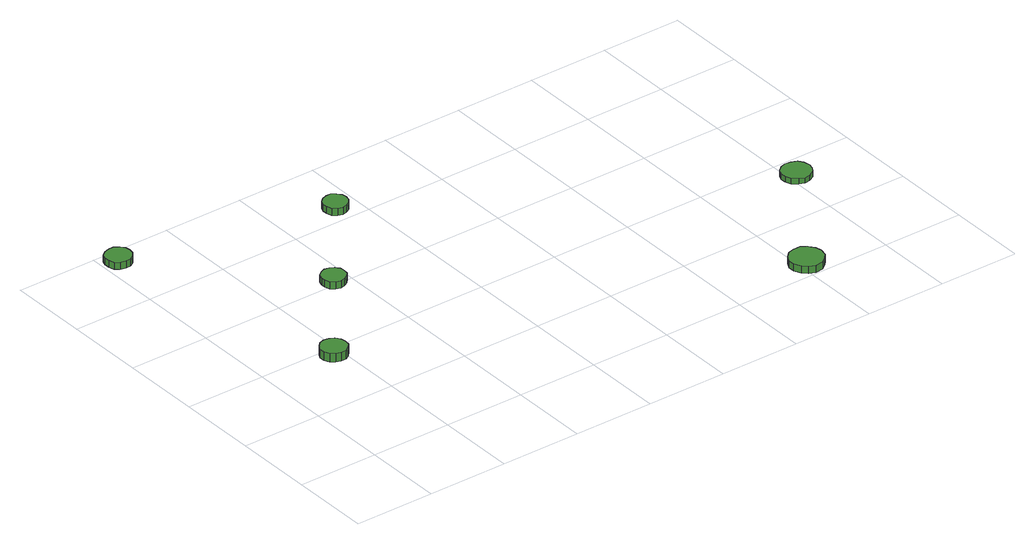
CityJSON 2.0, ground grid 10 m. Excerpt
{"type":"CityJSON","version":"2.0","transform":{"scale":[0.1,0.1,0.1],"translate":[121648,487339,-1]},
"CityObjects":{
"tree1":{"type":"SolitaryVegetationObject","attributes":{"function":"something"},"geometry":[{"type":"MultiSurface","lod":"1","boundaries":[[[0,1,2,3,4,5,6,7,8,9,10,11,12,13,14]],[[15,16,17,18,19,20,21,22,23,24,25,26,27,28,29]],[[0,29,28,1]],[[1,28,27,2]],[[2,27,26,3]],[[3,26,25,4]],[[4,25,24,5]],[[5,24,23,6]],[[6,23,22,7]],[[7,22,21,8]],[[8,21,20,9]],[[9,20,19,10]],[[10,19,18,11]],[[11,18,17,12]],[[12,17,16,13]],[[13,16,15,14]],[[14,15,29,0]]]}]},
"tree2":{"type":"SolitaryVegetationObject","attributes":{"function":"something"},"geometry":[{"type":"MultiSurface","lod":"1","boundaries":[[[30,31,32,33,34,35,36,37,38,39,40,41,42,43,44]],[[45,46,47,48,49,50,51,52,53,54,55,56,57,58,59]],[[30,59,58,31]],[[31,58,57,32]],[[32,57,56,33]],[[33,56,55,34]],[[34,55,54,35]],[[35,54,53,36]],[[36,53,52,37]],[[37,52,51,38]],[[38,51,50,39]],[[39,50,49,40]],[[40,49,48,41]],[[41,48,47,42]],[[42,47,46,43]],[[43,46,45,44]],[[44,45,59,30]]]}]},
"tree3":{"type":"SolitaryVegetationObject","attributes":{"function":"something"},"geometry":[{"type":"MultiSurface","lod":"1","boundaries":[[[60,61,62,63,64,65,66,67,68,69,70,71,72,73,74]],[[75,76,77,78,79,80,81,82,83,84,85,86,87,88,89]],[[60,89,88,61]],[[61,88,87,62]],[[62,87,86,63]],[[63,86,85,64]],[[64,85,84,65]],[[65,84,83,66]],[[66,83,82,67]],[[67,82,81,68]],[[68,81,80,69]],[[69,80,79,70]],[[70,79,78,71]],[[71,78,77,72]],[[72,77,76,73]],[[73,76,75,74]],[[74,75,89,60]]]}]},
"tree4":{"type":"SolitaryVegetationObject","attributes":{"function":"something"},"geometry":[{"type":"MultiSurface","lod":"1","boundaries":[[[90,91,92,93,94,95,96,97,98,99,100,101,102,103,104]],[[105,106,107,108,109,110,111,112,113,114,115,116,117,118,119]],[[90,119,118,91]],[[91,118,117,92]],[[92,117,116,93]],[[93,116,115,94]],[[94,115,114,95]],[[95,114,113,96]],[[96,113,112,97]],[[97,112,111,98]],[[98,111,110,99]],[[99,110,109,100]],[[100,109,108,101]],[[101,108,107,102]],[[102,107,106,103]],[[103,106,105,104]],[[104,105,119,90]]]}]},
"tree5":{"type":"SolitaryVegetationObject","attributes":{"function":"something"},"geometry":[{"type":"MultiSurface","lod":"1","boundaries":[[[120,121,122,123,124,125,126,127,128,129,130,131,132,133,134]],[[135,136,137,138,139,140,141,142,143,144,145,146,147,148,149]],[[120,149,148,121]],[[121,148,147,122]],[[122,147,146,123]],[[123,146,145,124]],[[124,145,144,125]],[[125,144,143,126]],[[126,143,142,127]],[[127,142,141,128]],[[128,141,140,129]],[[129,140,139,130]],[[130,139,138,131]],[[131,138,137,132]],[[132,137,136,133]],[[133,136,135,134]],[[134,135,149,120]]]}]},
"tree6":{"type":"SolitaryVegetationObject","attributes":{"function":"something"}},
"tree7":{"type":"SolitaryVegetationObject","attributes":{"function":"something"},"geometry":[{"type":"MultiSurface","lod":"1","boundaries":[[[150,151,152,153,154,155,156,157,158,159,160,161,162,163,164]],[[165,166,167,168,169,170,171,172,173,174,175,176,177,178,179]],[[150,179,178,151]],[[151,178,177,152]],[[152,177,176,153]],[[153,176,175,154]],[[154,175,174,155]],[[155,174,173,156]],[[156,173,172,157]],[[157,172,171,158]],[[158,171,170,159]],[[159,170,169,160]],[[160,169,168,161]],[[161,168,167,162]],[[162,167,166,163]],[[163,166,165,164]],[[164,165,179,150]]]}]}
},
"vertices":[
[105,188,18],[104,194,18],[100,200,18],[94,203,18],[87,204,18],[81,202,18],[76,197,18],[73,191,18],[73,184,18],[76,178,18],[81,174,18],[87,172,18],[94,172,18],[100,176,18],[104,181,18],[104,181,7],[100,176,7],[94,172,7],[87,172,7],[81,174,7],[76,178,7],[73,184,7],[73,191,7],[76,197,7],[81,202,7],[87,204,7],[94,203,7],[100,200,7],[104,194,7],[105,188,7],
[33,478,18],[32,484,18],[28,489,18],[22,493,18],[16,493,18],[9,491,18],[4,487,18],[2,481,18],[2,474,18],[4,468,18],[9,464,18],[16,462,18],[22,462,18],[28,466,18],[32,471,18],[32,471,9],[28,466,9],[22,462,9],[16,462,9],[9,464,9],[4,468,9],[2,474,9],[2,481,9],[4,487,9],[9,491,9],[16,493,9],[22,493,9],[28,489,9],[32,484,9],[33,478,9],
[193,304,17],[192,310,17],[188,315,17],[183,318,17],[177,319,17],[171,317,17],[166,313,17],[164,307,17],[164,301,17],[166,295,17],[171,291,17],[177,289,17],[183,290,17],[188,293,17],[192,298,17],[192,298,8],[188,293,8],[183,290,8],[177,289,8],[171,291,8],[166,295,8],[164,301,8],[164,307,8],[166,313,8],[171,317,8],[177,319,8],[183,318,8],[188,315,8],[192,310,8],[193,304,8],
[285,420,18],[284,426,18],[280,431,18],[275,435,18],[269,435,18],[263,433,18],[258,429,18],[256,423,18],[256,417,18],[258,411,18],[263,407,18],[269,405,18],[275,406,18],[280,409,18],[284,414,18],[284,414,9],[280,409,9],[275,406,9],[269,405,9],[263,407,9],[258,411,9],[256,417,9],[256,423,9],[258,429,9],[263,433,9],[269,435,9],[275,435,9],[280,431,9],[284,426,9],[285,420,9],
[630,23,15],[628,31,15],[623,38,15],[616,43,15],[607,43,15],[599,41,15],[593,35,15],[589,27,15],[589,19,15],[593,11,15],[599,5,15],[607,2,15],[616,3,15],[623,8,15],[628,14,15],[628,14,6],[623,8,6],[616,3,6],[607,2,6],[599,5,6],[593,11,6],[589,19,6],[589,27,6],[593,35,6],[599,41,6],[607,43,6],[616,43,6],[623,38,6],[628,31,6],[630,23,6],
[728,171,13],[726,179,13],[722,185,13],[715,188,13],[708,189,13],[701,187,13],[695,182,13],[692,175,13],[692,168,13],[695,161,13],[701,156,13],[708,153,13],[715,154,13],[722,158,13],[726,164,13],[726,164,6],[722,158,6],[715,154,6],[708,153,6],[701,156,6],[695,161,6],[692,168,6],[692,175,6],[695,182,6],[701,187,6],[708,189,6],[715,188,6],[722,185,6],[726,179,6],[728,171,6]
]}
